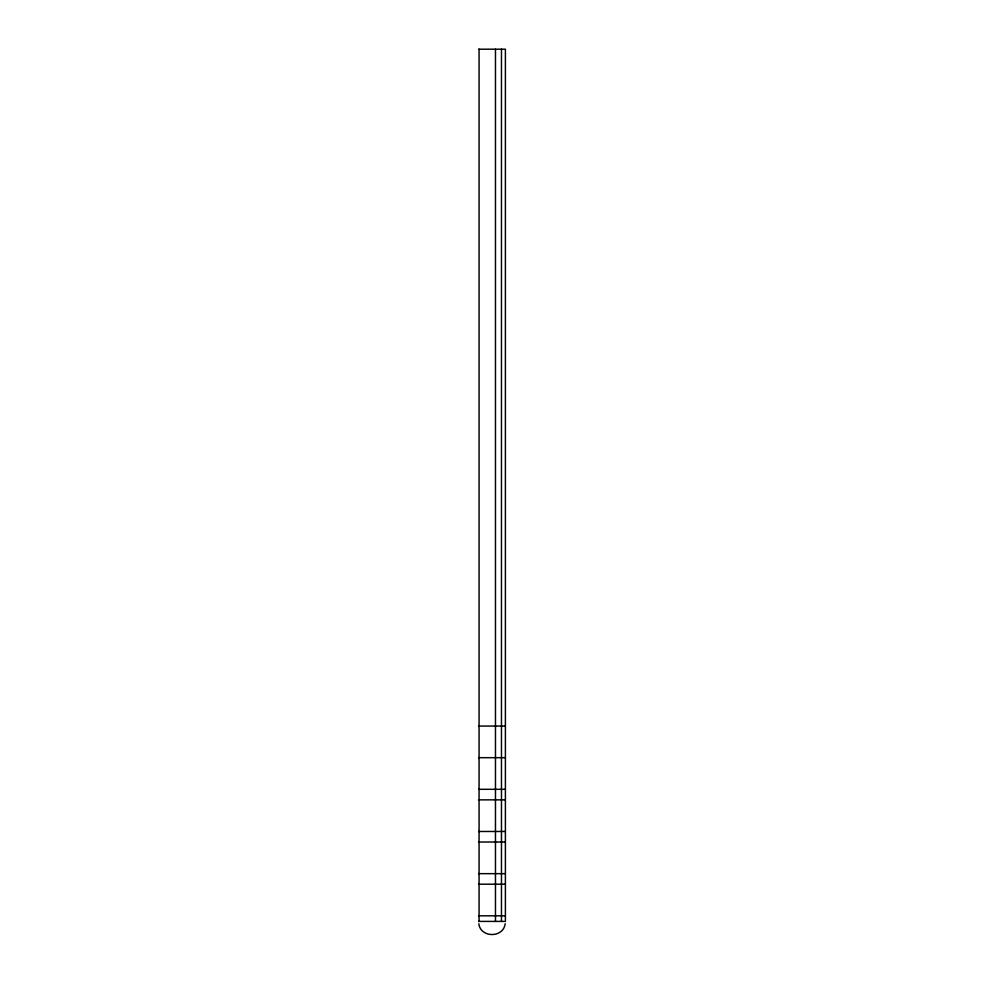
<?xml version="1.0" encoding="UTF-8"?>
<svg xmlns="http://www.w3.org/2000/svg" width="984" height="984" viewBox="0 0 984 984"><rect width="100%" height="100%" fill="white"/><g stroke="black" fill="none" stroke-linecap="round" stroke-linejoin="round"><path stroke-width="1.48" d="M505.186 923.73C503.476 938.109 480.524 938.109 478.814 923.73M478.605 49.2L505.395 49.2L505.395 921.405L478.605 921.405M478.605 726.057L505.395 726.057M478.605 757.68L505.395 757.68M478.605 789.303L505.395 789.303M478.605 799.857L505.395 799.857M478.605 831.48L505.395 831.48M478.605 842.021L505.395 842.021M478.605 873.657L505.395 873.657M478.605 884.198L505.395 884.198M478.605 915.821L505.395 915.821M501.471 49.2L501.471 921.405M495.469 49.2L495.469 921.405M479.073 49.2L479.073 921.405"/></g></svg>
